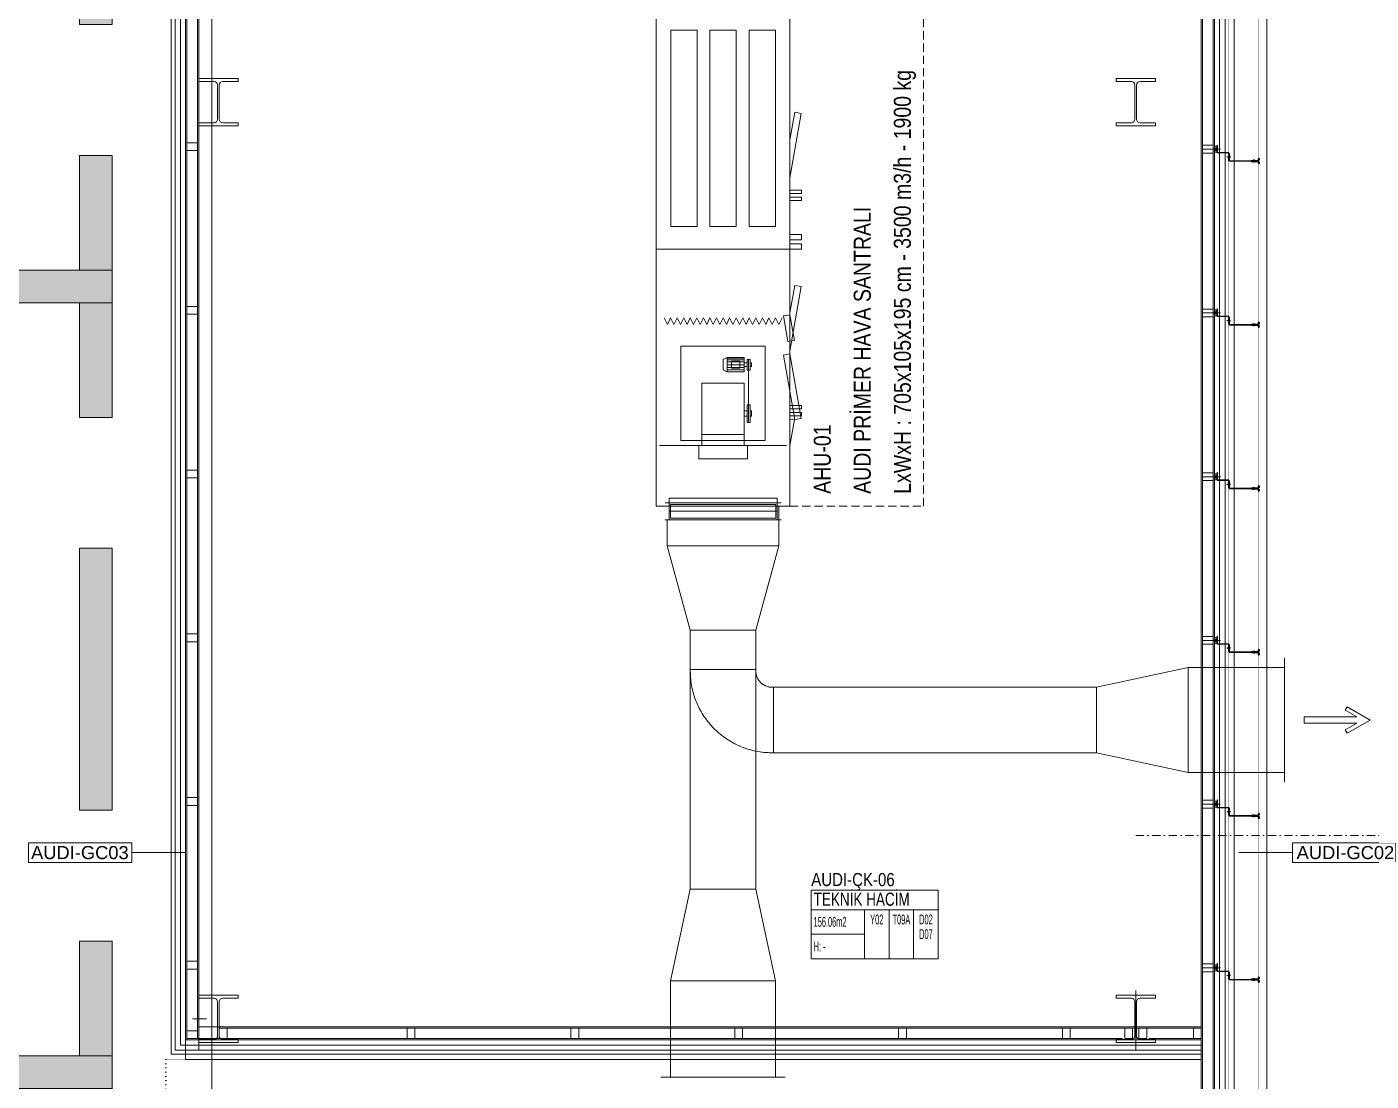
# Model space of a CAD drawing. Extents: x -1299 to 23780, y -3010 to 8106.
# Drawn here: x 21711 to 22737, y 997 to 1802 of the extents above; entities that cross this region are included whole.
import ezdxf
from ezdxf.enums import TextEntityAlignment as Align
from ezdxf.xclip import XClip

# ---------------------------------------------------------------- set-up
doc = ezdxf.new("R2010")
doc.units = 0
doc.header["$LTSCALE"] = 25
doc.header["$MEASUREMENT"] = 0
doc.header["$XCLIPFRAME"] = 0
for name, pattern in [('ACAD_ISO10W100', [18.5, 12, -3, 0.5, -3]), ('DASHDOT2', [0.5, 0.25, -0.125, 0, -0.125]), ('DOT2', [0.125, 0, -0.125]), ('HIDDEN', [0.375, 0.25, -0.125])]:
    doc.linetypes.add(name, pattern=pattern)
doc.layers.get('0').update_dxf_attribs({"color": 9, "lineweight": 9})
for name, color, linetype, lineweight in [('04', 9, 'Continuous', 9), ('06C', 9, 'Continuous', 9), ('06D', 9, 'Continuous', 9), ('10', 9, 'Continuous', 9), ('11', 9, 'Continuous', 9), ('20', 9, 'DOT2', 9), ('21', 9, 'Continuous', 9), ('22', 8, 'Continuous', 9), ('24', 9, 'DASHDOT2', 9), ('33', 9, 'BATTING', 9), ('35', 9, 'Continuous', 9), ('40', 9, 'Continuous', 9), ('40B', 9, 'Continuous', 9), ('KALIP AKS', 8, 'ACAD_ISO10W100', 9)]:
    doc.layers.add(name, color=color, linetype=linetype, lineweight=lineweight)
doc.styles.add('Arial', font='arial.ttf', dxfattribs={"height": 2.5})
doc.styles.add('DEBI-BLOCK', font='arial.ttf', dxfattribs={"width": 0.8})
doc.styles.add('MuuM_TEXT-STANDART', font='ARIALN.TTF')
doc.linetypes.add('BATTING', pattern='A,0.0001,-0.1,[134,ltypeshp.shx,S=0.1,R=0,X=-0.1,Y=0],-0.2,[134,ltypeshp.shx,S=0.1,R=180,X=0.1,Y=0],-0.1', length=0.4001)

# ---------------------------------------------------------------- blocks, each defined once
blk = doc.blocks.new('p-m-mekanik')
for p, q in [((3336.1, 1733.6), (3336.1, 1032.6)), ((3234.1, 1032.6), (3234.1, 1447)), ((3336.1, 1447), (3336.1, 1032.6)), ((3234.1, 1400.9), (3234.1, 1240.9)), ((3245.2, 1245.9), (3245.2, 1395.9)), ((3245.2, 1395.9), (3265.2, 1395.9)), ((3265.2, 1395.9), (3265.2, 1245.9)), ((3265.2, 1395.9), (3265.2, 1395.9)), ((3275.1, 1245.9), (3275.1, 1395.9)), ((3275.1, 1395.9), (3295.1, 1395.9)), ((3295.1, 1395.9), (3295.1, 1245.9)), ((3295.1, 1395.9), (3295.1, 1395.9)), ((3305, 1245.9), (3305, 1395.9)), ((3305, 1395.9), (3325, 1395.9)), ((3325, 1395.9), (3325, 1245.9)), ((3325, 1395.9), (3325, 1395.9)), ((3336.1, 1400.9), (3336.1, 1240.9)), ((3336, 1283.1), (3344.7, 1332.4)), ((3336.1, 1312.3), (3339.8, 1333.2)), ((3344.7, 1332.4), (3339.8, 1333.2)), ((3336.1, 1273.8), (3345, 1273.8)), ((3345, 1273.8), (3345, 1271.1)), ((3345, 1271.1), (3336.1, 1271.1)), ((3336.1, 1268.5), (3345, 1268.5)), ((3345, 1265.8), (3336.1, 1265.8)), ((3345, 1268.5), (3345, 1265.8)), ((3265.2, 1245.9), (3245.2, 1245.9)), ((3295.1, 1245.9), (3275.1, 1245.9)), ((3325, 1245.9), (3305, 1245.9)), ((3234.1, 1234.8), (3234.1, 1240.9)), ((3234.1, 1234.8), (3234.1, 1228.7)), ((3336.1, 1234.8), (3336.1, 1240.9)), ((3336.1, 1239.9), (3345, 1239.9)), ((3345, 1235.9), (3336.1, 1235.9)), ((3336.1, 1234.8), (3336.1, 1228.7)), ((3336.1, 1232.7), (3345, 1232.7)), ((3345, 1239.9), (3345, 1235.9)), ((3345, 1232.7), (3345, 1228.7)), ((3234.1, 1228.7), (3234.1, 1178.7)), ((3336.1, 1228.7), (3234.1, 1228.7)), ((3336.1, 1228.7), (3336.1, 1178.7)), ((3345, 1228.7), (3336.1, 1228.7)), ((3336, 1150.9), (3344.7, 1200.2)), ((3336.1, 1180.1), (3339.8, 1201)), ((3344.7, 1200.2), (3339.8, 1201)), ((3234.1, 1178.7), (3234.1, 1158.7)), ((3242.6, 1171.2), (3240.1, 1176.2)), ((3245.1, 1176.2), (3242.6, 1171.2)), ((3247.6, 1171.2), (3245.1, 1176.2)), ((3250.1, 1176.2), (3247.6, 1171.2)), ((3252.6, 1171.2), (3250.1, 1176.2)), ((3255.1, 1176.2), (3252.6, 1171.2)), ((3257.6, 1171.2), (3255.1, 1176.2)), ((3260.1, 1176.2), (3257.6, 1171.2)), ((3262.6, 1171.2), (3260.1, 1176.2)), ((3265.1, 1176.2), (3262.6, 1171.2)), ((3267.6, 1171.2), (3265.1, 1176.2)), ((3270.1, 1176.2), (3267.6, 1171.2)), ((3272.6, 1171.2), (3270.1, 1176.2)), ((3275.1, 1176.2), (3272.6, 1171.2)), ((3277.6, 1171.2), (3275.1, 1176.2)), ((3280.1, 1176.2), (3277.6, 1171.2)), ((3282.6, 1171.2), (3280.1, 1176.2)), ((3285.1, 1176.2), (3282.6, 1171.2)), ((3287.6, 1171.2), (3285.1, 1176.2)), ((3290.1, 1176.2), (3287.6, 1171.2)), ((3292.6, 1171.2), (3290.1, 1176.2)), ((3295.1, 1176.2), (3292.6, 1171.2)), ((3297.6, 1171.2), (3295.1, 1176.2)), ((3300.1, 1176.2), (3297.6, 1171.2)), ((3302.6, 1171.2), (3300.1, 1176.2)), ((3305.1, 1176.2), (3302.6, 1171.2)), ((3307.6, 1171.2), (3305.1, 1176.2)), ((3310.1, 1176.2), (3307.6, 1171.2)), ((3312.6, 1171.2), (3310.1, 1176.2)), ((3315.1, 1176.2), (3312.6, 1171.2)), ((3317.6, 1171.2), (3315.1, 1176.2)), ((3320.1, 1176.2), (3317.6, 1171.2)), ((3322.6, 1171.2), (3320.1, 1176.2)), ((3325.1, 1176.2), (3322.6, 1171.2)), ((3327.6, 1171.2), (3325.1, 1176.2)), ((3330.1, 1176.2), (3327.6, 1171.2)), ((3336.1, 1178.7), (3331.2, 1177.8)), ((3331.2, 1177.8), (3334.6, 1158.1)), ((3336.1, 1178.7), (3336.1, 1158.7)), ((3336.1, 1178.7), (3339.6, 1159)), ((3234.1, 1158.7), (3234.1, 1078.7)), ((3252.9, 1082.7), (3252.9, 1154.7)), ((3252.9, 1154.7), (3317.3, 1154.7)), ((3317.3, 1154.7), (3317.3, 1082.7)), ((3317.3, 1154.7), (3317.3, 1154.7)), ((3339.6, 1159), (3334.6, 1158.1)), ((3336.1, 1158.7), (3336.1, 1078.7)), ((3288.3, 1145.9), (3285.1, 1144.5)), ((3285.1, 1144.5), (3285.1, 1136.5)), ((3301.2, 1145.9), (3288.3, 1145.9)), ((3288.3, 1135.1), (3288.3, 1145.9)), ((3288.3, 1145.9), (3301.2, 1145.9)), ((3301.2, 1145.5), (3288.3, 1145.5)), ((3301.2, 1144.3), (3288.3, 1144.3)), ((3301.2, 1142.6), (3288.3, 1142.6)), ((3301.2, 1140.5), (3288.3, 1140.5)), ((3291.6, 1137.8), (3291.6, 1143.2)), ((3291.6, 1143.2), (3298, 1143.2)), ((3298, 1143.2), (3298, 1137.8)), ((3298, 1143.2), (3298, 1143.2)), ((3301.2, 1145.9), (3301.2, 1135.1)), ((3301.2, 1145.9), (3301.2, 1145.9)), ((3301.2, 1139.2), (3301.2, 1141.9)), ((3301.2, 1141.9), (3303.5, 1141.9)), ((3303.5, 1139.2), (3301.2, 1139.2)), ((3303.4, 1136.4), (3303.4, 1144.5)), ((3303.4, 1144.5), (3305.7, 1144.5)), ((3303.5, 1141.9), (3303.5, 1139.2)), ((3303.5, 1141.9), (3303.5, 1141.9)), ((3304.6, 1144), (3304.6, 1096.7)), ((3305.7, 1144.5), (3305.7, 1136.4)), ((3305.7, 1144.5), (3305.7, 1144.5)), ((3305.7, 1139.2), (3305.7, 1141.9)), ((3305.7, 1141.9), (3306.7, 1141.9)), ((3306.7, 1139.2), (3305.7, 1139.2)), ((3306.7, 1141.9), (3306.7, 1139.2)), ((3306.7, 1141.9), (3306.7, 1141.9)), ((3336.1, 1148.7), (3331.2, 1147.9)), ((3331.2, 1147.9), (3339.9, 1098.6)), ((3336.1, 1148.7), (3344.8, 1099.5)), ((3285.1, 1136.5), (3288.3, 1135.1)), ((3301.2, 1138.4), (3288.3, 1138.4)), ((3301.2, 1136.7), (3288.3, 1136.7)), ((3301.2, 1135.1), (3288.3, 1135.1)), ((3298, 1137.8), (3291.6, 1137.8)), ((3305.7, 1136.4), (3303.4, 1136.4)), ((3269, 1078.7), (3269, 1126.3)), ((3269, 1126.3), (3301.2, 1126.3)), ((3301.2, 1126.3), (3301.2, 1078.7)), ((3301.2, 1126.3), (3301.2, 1126.3)), ((3303.4, 1096.4), (3303.4, 1109.9)), ((3303.4, 1109.9), (3305.7, 1109.9)), ((3305.7, 1109.9), (3305.7, 1096.4)), ((3305.7, 1109.9), (3305.7, 1109.9)), ((3336.1, 1109.4), (3345, 1109.4)), ((3345, 1109.4), (3345, 1106.7)), ((3301.2, 1101.2), (3301.2, 1105.2)), ((3301.2, 1105.2), (3303.5, 1105.2)), ((3303.5, 1101.2), (3301.2, 1101.2)), ((3303.5, 1105.2), (3303.5, 1101.2)), ((3303.5, 1105.2), (3303.5, 1105.2)), ((3305.7, 1101.2), (3305.7, 1105.2)), ((3305.7, 1105.2), (3306.7, 1105.2)), ((3306.7, 1101.2), (3305.7, 1101.2)), ((3306.7, 1105.2), (3306.7, 1101.2)), ((3306.7, 1105.2), (3306.7, 1105.2)), ((3336, 1078.7), (3339.5, 1098.4)), ((3345, 1106.7), (3336.1, 1106.7)), ((3336.1, 1104.1), (3345, 1104.1)), ((3345, 1101.4), (3336.1, 1101.4)), ((3339.5, 1098.4), (3336.1, 1099)), ((3344.8, 1099.5), (3339.9, 1098.6)), ((3345, 1104.1), (3345, 1101.4)), ((3305.7, 1096.4), (3303.4, 1096.4)), ((3234.1, 1038.7), (3234.1, 1078.7)), ((3234.1, 1078.7), (3234.1, 1078.7)), ((3333.6, 1078.7), (3236.6, 1078.7)), ((3317.3, 1082.7), (3252.9, 1082.7)), ((3266.5, 1068.7), (3266.5, 1078.7)), ((3266.5, 1078.7), (3303.7, 1078.7)), ((3301.2, 1087.2), (3269, 1087.2)), ((3301.2, 1078.7), (3269, 1078.7)), ((3303.7, 1078.7), (3303.7, 1068.7)), ((3303.7, 1078.7), (3303.7, 1078.7)), ((3336.1, 1038.7), (3336.1, 1078.7)), ((3336.1, 1078.7), (3336.1, 1078.7)), ((3303.7, 1068.7), (3266.5, 1068.7)), ((3234.1, 1032.6), (3234.1, 1038.7)), ((3326.4, 1038.7), (3243.9, 1038.7)), ((3243.9, 1038.7), (3243.9, 1032.6)), ((3326.4, 1032.6), (3326.4, 1038.7)), ((3336.1, 1032.6), (3336.1, 1038.7)), ((3336.1, 1032.6), (3234.1, 1032.6)), ((3336.1, 1032.6), (3234.1, 1032.6)), ((3330, 1032.6), (3240.2, 1032.6)), ((3240.2, 1032.6), (3240.2, 1032.6)), ((3240.2, 1032.6), (3330, 1032.6)), ((3329.4, 1035.1), (3240.8, 1035.1)), ((3326.4, 1028.6), (3243.8, 1028.6)), ((3326.4, 1035.1), (3243.9, 1035.1)), ((3243.9, 1035.1), (3243.9, 1022.1)), ((3243.9, 1032.6), (3326.4, 1032.6)), ((3325.4, 1033.8), (3244.9, 1033.8)), ((3244.9, 1033.8), (3244.9, 1023.4)), ((3325.4, 1023.4), (3325.4, 1033.8)), ((3326.4, 1022.1), (3326.4, 1035.1)), ((3326.4, 1032.6), (3326.4, 1032.6)), ((3330, 1032.6), (3330, 1032.6)), ((3330, 1032.6), (3330, 1032.6)), ((3329.4, 1022.1), (3240.8, 1022.1)), ((3242.5, 1022.1), (3242.5, 1002.1)), ((3242.5, 1022.1), (3242.5, 1002.1)), ((3243.9, 1022.1), (3326.4, 1022.1)), ((3244.9, 1023.4), (3325.4, 1023.4)), ((3325.4, 1023.4), (3325.4, 1023.4)), ((3326.4, 1022.1), (3326.4, 1022.1)), ((3327.6, 1022.1), (3327.6, 1002.1)), ((3327.6, 1022.1), (3327.6, 1002.1)), ((3242.5, 1002.1), (3327.6, 1002.1)), ((3242.5, 1002.1), (3327.6, 1002.1)), ((3260, 937.9), (3242.5, 1002.1)), ((3260.1, 937.9), (3242.5, 1002.1)), ((3310, 937.9), (3327.6, 1002.1)), ((3310.1, 937.9), (3327.6, 1002.1)), ((3260, 740), (3260, 937.9)), ((3260, 937.9), (3310, 937.9)), ((3260.1, 907.7), (3260.1, 937.9)), ((3260.1, 937.9), (3310.1, 937.9)), ((3310, 937.9), (3310, 740)), ((3310.1, 937.9), (3310.1, 907.7)), ((3713.6, 821.7), (3713.6, 916.7)), ((3260.1, 906.7), (3260.1, 907.7)), ((3260.1, 907.7), (3310.1, 907.7)), ((3310.1, 907.7), (3260.1, 907.7)), ((3310.1, 907.7), (3310.1, 906.7)), ((3570, 894.2), (3640, 909.2)), ((3640, 909.2), (3640, 829.2)), ((3640, 909.2), (3713.6, 909.2)), ((3322.6, 894.2), (3323.6, 894.2)), ((3323.6, 894.2), (3323.6, 844.2)), ((3323.6, 894.2), (3570, 894.2)), ((3323.6, 844.2), (3323.6, 894.2)), ((3570, 894.2), (3570, 844.2)), ((3570, 894.2), (3570, 844.2)), ((3761.4, 879.3), (3759.9, 876.7)), ((3759.9, 876.7), (3768.6, 871.7)), ((3778.9, 869.2), (3761.4, 879.3)), ((3768.6, 871.7), (3728.6, 871.7)), ((3728.6, 871.7), (3728.6, 866.7)), ((3728.6, 866.7), (3768.6, 866.7)), ((3768.6, 866.7), (3759.9, 861.7)), ((3759.9, 861.7), (3761.4, 859.1)), ((3761.4, 859.1), (3778.9, 869.2)), ((3323.6, 844.2), (3322.6, 844.2)), ((3570, 844.2), (3323.6, 844.2)), ((3570, 844.2), (3640, 829.2)), ((3640, 829.2), (3713.6, 829.2)), ((3260, 740), (3245, 670)), ((3310, 740), (3260, 740)), ((3310, 740), (3260, 740)), ((3310, 740), (3325, 670)), ((3325, 670), (3245, 670)), ((3245, 670), (3245, 596.4)), ((3325, 670), (3325, 596.4)), ((3237.5, 596.4), (3332.5, 596.4))]:
    blk.add_line(p, q)
at = {"linetype": 'HIDDEN'}
for p, q in [((3438.1, 1032.6), (3438.1, 1733.6)), ((3336.1, 1032.6), (3438.1, 1032.6))]:
    blk.add_line(p, q, dxfattribs=at)
for radius in [62.5, 12.5]:
    blk.add_arc((3322.6, 906.7), radius, 180, 270)
at = {"layer": '40'}
blk.add_lwpolyline([(3234.1, 1733.6), (3234.1, 1032.6), (3243.9, 1032.6), (3243.9, 1022.1), (3242.5, 1022.1), (3242.5, 1002.1), (3260, 937.9), (3260, 740), (3245, 670), (3245, 635), (3325, 635), (3325, 670), (3310, 740), (3310, 845.5, 0.050791), (3323.6, 844.2), (3570, 844.2), (3640, 829.2), (3650, 829.2), (3650, 909.2), (3640, 909.2), (3570, 894.2), (3323.6, 894.2, -0.457605), (3310.1, 907.7), (3310, 937.9), (3327.6, 1002.1), (3327.6, 1032.6), (3336.1, 1032.6), (3336, 1150.9), (3336.1, 1629, 0.374568)], format="xyb", dxfattribs=at)
at = {"style": 'MuuM_TEXT-STANDART'}
for s, p in [('LxWxH : 705x105x195 cm - 3500 m3/h - 1900 kg', (3428.4, 1041.9)), ('AUDI PRİMER HAVA SANTRALI', (3397.8, 1041.9)), ('AHU-01', (3367.3, 1041.9))]:
    blk.add_text(s, height=13, rotation=90, dxfattribs=at).set_placement(p)
at = {"style": 'DEBI-BLOCK', "width": 0.75, "flags": 8}
for tag, p in [('-', (400, 1627.2)), ('-', (251.7, 1361.6)), ('-', (3296.3, 465.2)), ('DEBI', (3296.3, 452.5))]:
    blk.add_attdef(tag, text='', height=13, rotation=90, dxfattribs=at).set_placement(p, align=Align.BOTTOM_RIGHT)
at = {"style": 'DEBI-BLOCK', "width": 0.75, "flags": 9}
for p in [(402.6, 1610.6), (3298.9, 448.6)]:
    blk.add_attdef('ID', text='', height=3.9, rotation=90, dxfattribs=at).set_placement(p, align=Align.MIDDLE)
at = {"style": 'DEBI-BLOCK', "width": 0.75, "flags": 8}
blk.add_attdef('KESITY', text='', height=13, rotation=90, dxfattribs=at).set_placement((3279, 503.3), align=Align.TOP_LEFT)
at = {"style": 'DEBI-BLOCK', "width": 0.8, "flags": 8}
blk.add_attdef('X', text='', height=13, rotation=90, dxfattribs=at).set_placement((3279, 499.5), align=Align.TOP_CENTER)
at = {"style": 'DEBI-BLOCK', "width": 0.75, "flags": 8}
blk.add_attdef('KESITX', text='', height=13, rotation=90, dxfattribs=at).set_placement((3279, 495.5), align=Align.TOP_RIGHT)
blk = doc.blocks.new('p-floor mark_01')
h = blk.add_hatch(color=0)
h.dxf.hatch_style = 1
h.paths.add_polyline_path([(100, 587.5), (12.5, 587.5), (12.5, 500), (-12.5, 500), (-12.5, 612.5), (100, 612.5)])
h = blk.add_hatch(color=0)
h.dxf.hatch_style = 1
h.paths.add_polyline_path([(400, 587.5), (200, 587.5), (200, 612.5), (400, 612.5)])
h = blk.add_hatch(color=0)
h.dxf.hatch_style = 1
h.paths.add_polyline_path([(587.5, 500), (587.5, 587.5), (500, 587.5), (500, 612.5), (612.5, 612.5), (612.5, 500)])
h = blk.add_hatch(color=0)
h.dxf.hatch_style = 1
h.paths.add_polyline_path([(12.5, 400), (-12.5, 400), (-12.5, 200), (12.5, 200)])
h = blk.add_hatch(color=0)
h.dxf.hatch_style = 1
h.paths.add_polyline_path([(612.5, 200), (612.5, 400), (587.5, 400), (587.5, 200)])
h = blk.add_hatch(color=0)
h.dxf.hatch_style = 1
h.paths.add_polyline_path([(-12.5, 100), (-12.5, -12.5), (100, -12.5), (100, 12.5), (12.5, 12.5), (12.5, 100)])
h = blk.add_hatch(color=0)
h.dxf.hatch_style = 1
h.paths.add_polyline_path([(500, 12.5), (587.5, 12.5), (587.5, 100), (612.5, 100), (612.5, -12.5), (500, -12.5)])
h = blk.add_hatch(color=0)
h.dxf.hatch_style = 1
h.paths.add_polyline_path([(200, 12.5), (200, -12.5), (400, -12.5), (400, 12.5)])
at = {"color": 0}
for points in [[(100, 587.5), (12.5, 587.5), (12.5, 500), (-12.5, 500), (-12.5, 612.5), (100, 612.5), (100, 587.5)], [(400, 587.5), (200, 587.5), (200, 612.5), (400, 612.5), (400, 587.5)], [(587.5, 500), (587.5, 587.5), (500, 587.5), (500, 612.5), (612.5, 612.5), (612.5, 500), (587.5, 500)], [(12.5, 400), (-12.5, 400), (-12.5, 200), (12.5, 200), (12.5, 400)], [(612.5, 200), (612.5, 400), (587.5, 400), (587.5, 200), (612.5, 200)], [(-12.5, 100), (-12.5, -12.5), (100, -12.5), (100, 12.5), (12.5, 12.5), (12.5, 100), (-12.5, 100)], [(500, 12.5), (587.5, 12.5), (587.5, 100), (612.5, 100), (612.5, -12.5), (500, -12.5), (500, 12.5)], [(200, 12.5), (200, -12.5), (400, -12.5), (400, 12.5), (200, 12.5)]]:
    blk.add_lwpolyline(points, close=True, dxfattribs=at)
blk = doc.blocks.new('p-audi_floor marks')
at = {"layer": '06D', "color": 253}
for p in [(2400, 426.8), (2400, -173.2), (2400, -773.2)]:
    blk.add_blockref('p-floor mark_01', p, dxfattribs=at)
blk = doc.blocks.new('0_wallno')
blk.add_lwpolyline([(-7.84, 1.5), (7.94, 1.5), (7.94, -1.5), (-7.84, -1.5)], close=True)
blk.add_lwpolyline([(7.94, 0), (16.13, 0)])
at = {"style": 'Arial'}
blk.add_attdef('GENISLIK', text='', height=2, dxfattribs=at).set_placement((8.44, 0), align=Align.BOTTOM_LEFT)
blk.add_attdef('DUVARNO', text='', height=2, dxfattribs=at).set_placement((0, 0), align=Align.MIDDLE_CENTER)
blk.add_attdef('YUKSEKLIK', text='', height=2, dxfattribs=at).set_placement((8.44, -0.5), align=Align.TOP_LEFT)
blk = doc.blocks.new('KAPI KODLARI ÇATI KATI')
at = {"layer": '22'}
ref = blk.add_blockref('0_wallno', (21751.8, 1172), dxfattribs=dict(at, xscale=5, yscale=5, zscale=5))
ref.add_attrib('DUVARNO', 'AUDI-GC03', dxfattribs={"layer": '0', "height": 10, "style": 'Arial'}).set_placement((21751.8, 1172), align=Align.MIDDLE_CENTER)
ref = blk.add_blockref('0_wallno', (22716.8, 1172), dxfattribs=dict(at, xscale=-5, yscale=5, zscale=5))
ref.add_attrib('DUVARNO', 'AUDI-GC02', dxfattribs={"layer": '0', "height": 10, "style": 'Arial'}).set_placement((22717.5, 1172), align=Align.MIDDLE_CENTER)
blk = doc.blocks.new('P-AKS_AUDI')
at = {"layer": '24'}
blk.add_lwpolyline([(0, -1600), (360, -1600)], dxfattribs=at)
blk = doc.blocks.new('p- alum kaplama profil')
at = {"lineweight": 13}
blk.add_lwpolyline([(7.1, 12.6), (7.1, 26.5)], dxfattribs=at)
at = {"lineweight": 18}
blk.add_lwpolyline([(4.1, 6.2), (-1.4, 6.2), (-1.4, 6.5), (4.1, 6.5, 0.414214), (4.3, 6.7), (4.3, 14.7, -0.414214), (4.8, 15.2), (10.3, 15.2), (10.3, 14.9), (4.8, 14.9, 0.414214), (4.6, 14.7), (4.6, 6.7, -0.414214)], format="xyb", close=True, dxfattribs=at)
at = {"lineweight": 5}
blk.add_lwpolyline([(9.4, 15.2), (4.8, 15.2), (4.8, 17.2), (9.4, 17.2)], close=True, dxfattribs=at)
for points in [[(4.8, 15.2), (9.4, 17.2)], [(9.4, 15.2), (4.8, 17.2)]]:
    blk.add_lwpolyline(points, dxfattribs=at)
blk.add_lwpolyline([(-2.1, 5.6), (-2.1, -2.3), (-2.1, -15.7), (-1.7, -15.7), (-1.7, -2.3), (-1.7, 5.6), (-1.7, 5.6), (-1.7, 5.6), (-1.7, 5.6), (-1.7, 5.6), (-1.7, 5.6), (-1.7, 5.6), (-1.7, 5.6), (-1.7, 5.6), (-1.6, 5.6), (-1.6, 5.6), (-1.6, 5.6), (-1.6, 5.6), (-1.6, 5.6), (-1.6, 5.6), (-1.6, 5.6), (-1.6, 5.6), (-1.6, 5.6), (-1.6, 5.6), (-1.6, 5.6), (-1.6, 5.6), (-1.6, 5.6), (-1.6, 5.6), (-1.6, 5.6), (-1.6, 5.6), (-1.6, 5.7), (-1.6, 5.7), (-1.6, 5.7), (-1.6, 5.7), (-1.6, 5.7), (-1.6, 5.7), (-1.6, 5.7), (-1.6, 5.7), (3.9, 5.7), (3.9, 6.1), (-1.6, 6.1), (-1.6, 6.1), (-1.6, 6.1), (-1.6, 6.1), (-1.7, 6), (-1.7, 6), (-1.7, 6), (-1.7, 6), (-1.8, 6), (-1.8, 6), (-1.8, 6), (-1.8, 6), (-1.8, 6), (-1.9, 6), (-1.9, 5.9), (-1.9, 5.9), (-1.9, 5.9), (-1.9, 5.9), (-1.9, 5.9), (-2, 5.9), (-2, 5.8), (-2, 5.8), (-2, 5.8), (-2, 5.8), (-2, 5.7), (-2, 5.7), (-2, 5.7), (-2, 5.7), (-2, 5.7), (-2.1, 5.6), (-2.1, 5.6), (-2.1, 5.6)], close=True)
blk.add_lwpolyline([(-1.7, -2.3), (-2.1, -2.3)])
for points in [[(-2.4, -10.8), (-2.4, -16.4), (-2.4, -16.4, -0.414214), (-2.5, -16.5), (-2.5, -16.5), (-4.1, -16.5), (-4.1, -16.8), (-2.5, -16.8), (-2.5, -16.8, 0.414214), (-2.1, -16.4), (-2.1, -10.8)], [(-1.4, -10.8), (-1.7, -10.8), (-1.7, -16.4, 0.414214), (-1.2, -16.8), (-1.2, -16.8), (0.3, -16.8), (0.3, -16.5), (-1.2, -16.5), (-1.2, -16.5, -0.414214), (-1.4, -16.4), (-1.4, -16.4)]]:
    blk.add_lwpolyline(points, format="xyb", close=True)
for points in [[(0.7, 5.7, -10), (1.9, 5.7, -10)], [(0.7, 5.7, -10), (0.7, 5.6, -10), (0.7, 5.6, -10), (0.7, 5.6, -10), (0.7, 5.6, -10), (0.7, 5.6, -10), (0.7, 5.5, -10), (0.7, 5.5, -10), (0.7, 5.5, -10), (0.7, 5.5, -10), (0.7, 5.5, -10), (0.7, 5.4, -10), (0.7, 5.4, -10), (0.7, 5.4, -10), (0.7, 5.4, -10), (0.8, 5.4, -10), (0.8, 5.4, -10), (0.8, 5.3, -10), (0.8, 5.3, -10), (0.8, 5.3, -10), (0.8, 5.3, -10), (0.8, 5.3, -10), (0.9, 5.3, -10), (0.9, 5.3, -10), (0.9, 5.3, -10), (0.9, 5.2, -10), (0.9, 5.2, -10), (0.9, 5.2, -10), (1, 5.2, -10), (1, 5.2, -10), (1, 5.2, -10), (1, 5.2, -10), (1, 5.2, -10)], [(1.6, 7.1, -10), (1, 7.1, -10)], [(1.6, 6.9, -10), (1, 7, -10)], [(1.3, 5.9, -10), (1, 5.9, -10)], [(1, 5.7, -10), (1, 5.7, -10), (1, 5.7, -10), (1, 5.7, -10), (1, 5.7, -10), (1, 5.7, -10), (1, 5.7, -10), (1, 5.7, -10), (1, 5.7, -10), (1, 5.7, -10), (1, 5.7, -10), (1, 5.7, -10), (1, 5.7, -10), (1, 5.7, -10), (1, 5.7, -10), (1, 5.7, -10), (1, 5.7, -10), (1, 5.7, -10), (1, 5.7, -10), (1, 5.7, -10), (1, 5.7, -10), (1, 5.7, -10), (1, 5.7, -10), (1, 5.7, -10), (1, 5.7, -10), (1, 5.7, -10), (1, 5.7, -10), (1, 5.7, -10), (1, 5.7, -10), (1, 5.7, -10), (1, 5.7, -10), (1, 5.7, -10), (1, 5.7, -10)], [(1, 5.2, -10), (1, 5.2, -10), (1, 5.2, -10), (1, 5.2, -10), (1.1, 5.2, -10), (1.1, 5.2, -10), (1.1, 5.2, -10), (1.1, 5.2, -10), (1.1, 5.2, -10), (1.1, 5.2, -10), (1.1, 5.2, -10), (1.1, 5.2, -10), (1.1, 5.2, -10), (1.1, 5.2, -10), (1.1, 5.2, -10), (1.1, 5.2, -10), (1.1, 5.2, -10), (1.1, 5.2, -10), (1.1, 5.2, -10), (1.1, 5.2, -10), (1.1, 5.2, -10), (1.1, 5.2, -10), (1.2, 5.2, -10), (1.2, 5.2, -10), (1.2, 5.2, -10), (1.2, 5.2, -10), (1.2, 5.2, -10), (1.2, 5.2, -10), (1.2, 5.2, -10), (1.2, 5.2, -10), (1.2, 5.2, -10), (1.2, 5.2, -10), (1.2, 5.2, -10)], [(1, 6.9, -10), (1.3, 7.6, -10)], [(1, 5.8, -10), (1, 6, -10)], [(1, 5.7, -10), (1, 5.8, -10)], [(1.2, 5.2, -10), (1.2, 5.2, -10)], [(1.4, 5.2, -10), (1.2, 5.2, -10)], [(1.3, 4.9, -10), (1.3, 7.8, -10)], [(1.5, 6.8, -10), (1.3, 7.6, -10)], [(1.3, 6.2, -10), (1.3, 6.3, -10)], [(1.4, 5.2, -10), (1.4, 5.2, -10)], [(1.4, 5.2, -10), (1.4, 5.2, -10), (1.4, 5.2, -10), (1.4, 5.2, -10), (1.4, 5.2, -10), (1.4, 5.2, -10), (1.4, 5.2, -10), (1.4, 5.2, -10), (1.4, 5.2, -10), (1.4, 5.2, -10), (1.4, 5.2, -10), (1.4, 5.2, -10), (1.4, 5.2, -10), (1.4, 5.2, -10), (1.5, 5.2, -10), (1.5, 5.2, -10), (1.5, 5.2, -10), (1.5, 5.2, -10), (1.5, 5.2, -10), (1.5, 5.2, -10), (1.5, 5.2, -10), (1.5, 5.2, -10), (1.5, 5.2, -10), (1.5, 5.2, -10), (1.5, 5.2, -10), (1.5, 5.2, -10), (1.5, 5.2, -10), (1.5, 5.2, -10), (1.5, 5.2, -10), (1.5, 5.2, -10), (1.5, 5.2, -10), (1.5, 5.2, -10), (1.5, 5.2, -10)], [(1.5, 5.7, -10), (1.5, 5.9, -10)], [(1.5, 5.2, -10), (1.6, 5.2, -10), (1.6, 5.2, -10), (1.6, 5.2, -10), (1.6, 5.2, -10), (1.6, 5.2, -10), (1.7, 5.2, -10), (1.7, 5.2, -10), (1.7, 5.3, -10), (1.7, 5.3, -10), (1.7, 5.3, -10), (1.7, 5.3, -10), (1.8, 5.3, -10), (1.8, 5.3, -10), (1.8, 5.3, -10), (1.8, 5.3, -10), (1.8, 5.4, -10), (1.8, 5.4, -10), (1.8, 5.4, -10), (1.8, 5.4, -10), (1.9, 5.4, -10), (1.9, 5.4, -10), (1.9, 5.5, -10), (1.9, 5.5, -10), (1.9, 5.5, -10), (1.9, 5.5, -10), (1.9, 5.5, -10), (1.9, 5.6, -10), (1.9, 5.6, -10), (1.9, 5.6, -10), (1.9, 5.6, -10), (1.9, 5.6, -10), (1.9, 5.7, -10)], [(1.5, 5.7, -10), (1.5, 5.7, -10), (1.5, 5.7, -10), (1.5, 5.7, -10), (1.5, 5.7, -10), (1.5, 5.7, -10), (1.5, 5.7, -10), (1.5, 5.7, -10), (1.5, 5.7, -10), (1.5, 5.7, -10), (1.5, 5.7, -10), (1.5, 5.7, -10), (1.5, 5.7, -10), (1.5, 5.7, -10), (1.6, 5.7, -10), (1.6, 5.7, -10), (1.6, 5.7, -10), (1.6, 5.7, -10), (1.6, 5.7, -10), (1.6, 5.7, -10), (1.6, 5.7, -10), (1.6, 5.7, -10), (1.6, 5.7, -10), (1.6, 5.7, -10), (1.6, 5.7, -10), (1.6, 5.7, -10), (1.6, 5.7, -10), (1.6, 5.7, -10), (1.6, 5.7, -10), (1.6, 5.7, -10), (1.6, 5.7, -10), (1.6, 5.7, -10), (1.6, 5.7, -10)], [(-3.8, -17, 0), (-3.8, -17.1, 0), (-3.8, -17.1, 0), (-3.8, -17.1, 0), (-3.7, -17.1, 0), (-3.7, -17.2, 0), (-3.7, -17.2, 0), (-3.6, -17.2, 0), (-3.6, -17.2, 0), (-3.6, -17.2, 0), (-3.5, -17.3, 0), (-3.5, -17.3, 0), (-3.4, -17.3, 0), (-3.4, -17.3, 0), (-3.4, -17.3, 0), (-3.3, -17.3, 0), (-3.3, -17.3, 0), (-3.2, -17.3, 0), (-3.2, -17.3, 0), (-3.2, -17.3, 0), (-3.1, -17.3, 0), (-3.1, -17.3, 0), (-3.1, -17.3, 0), (-3, -17.2, 0), (-3, -17.2, 0), (-2.9, -17.2, 0), (-2.9, -17.2, 0), (-2.9, -17.2, 0), (-2.8, -17.1, 0), (-2.8, -17.1, 0), (-2.8, -17.1, 0), (-2.8, -17.1, 0), (-2.7, -17, 0)], [(-3.3, -17, 0), (-3.8, -17, 0)], [(-2.8, -16.5, 0), (-2.9, -16.5, 0), (-2.9, -16.5, 0), (-2.9, -16.4, 0), (-2.9, -16.4, 0), (-2.9, -16.4, 0), (-3, -16.4, 0), (-3, -16.3, 0), (-3, -16.3, 0), (-3, -16.3, 0), (-3.1, -16.3, 0), (-3.1, -16.3, 0), (-3.1, -16.2, 0), (-3.2, -16.2, 0), (-3.2, -16.2, 0), (-3.2, -16.2, 0), (-3.3, -16.2, 0), (-3.3, -16.2, 0), (-3.4, -16.2, 0), (-3.4, -16.2, 0), (-3.4, -16.2, 0), (-3.5, -16.3, 0), (-3.5, -16.3, 0), (-3.5, -16.3, 0), (-3.6, -16.3, 0), (-3.6, -16.3, 0), (-3.6, -16.4, 0), (-3.6, -16.4, 0), (-3.7, -16.4, 0), (-3.7, -16.4, 0), (-3.7, -16.5, 0), (-3.7, -16.5, 0), (-3.7, -16.5, 0)], [(-3.3, -16.5, 0), (-3.7, -16.5, 0)], [(-3.3, -16.5, 0), (-3.5, -16.5, 0)], [(-3.5, -16.5, 0), (-3.3, -16.5, 0)], [(-3.5, -17, 0), (-3.5, -16.5, 0)], [(-3.3, -17.5, 0), (-3.3, -16, 0)], [(-3.3, -16.5, 0), (-2.8, -16.5, 0)], [(-3.3, -16.5, 0), (-3, -16.5, 0)], [(-3, -16.5, 0), (-3.3, -16.5, 0)], [(-3.3, -17, 0), (-2.7, -17, 0)], [(-3, -17, 0), (-3, -16.5, 0)], [(-2.9, -13, 0), (-0.9, -13, 0)], [(-2.4, -12.5, 0), (-2.4, -12.5, 0), (-2.4, -12.6, 0), (-2.5, -12.6, 0), (-2.5, -12.6, 0), (-2.5, -12.6, 0), (-2.6, -12.7, 0), (-2.6, -12.7, 0), (-2.6, -12.7, 0), (-2.6, -12.8, 0), (-2.7, -12.8, 0), (-2.7, -12.8, 0), (-2.7, -12.9, 0), (-2.7, -12.9, 0), (-2.7, -13, 0), (-2.7, -13, 0), (-2.7, -13, 0), (-2.7, -13.1, 0), (-2.7, -13.1, 0), (-2.7, -13.2, 0), (-2.7, -13.2, 0), (-2.7, -13.2, 0), (-2.7, -13.3, 0), (-2.6, -13.3, 0), (-2.6, -13.4, 0), (-2.6, -13.4, 0), (-2.6, -13.4, 0), (-2.5, -13.5, 0), (-2.5, -13.5, 0), (-2.5, -13.5, 0), (-2.4, -13.5, 0), (-2.4, -13.5, 0), (-2.4, -13.6, 0)], [(-2.4, -13, 0), (-2.4, -12.5, 0)], [(-2.4, -13, 0), (-2.4, -12.7, 0)], [(-2.4, -12.7, 0), (-2.4, -13, 0)], [(-1.4, -12.7, 0), (-2.4, -12.7, 0)], [(-2.4, -13, 0), (-2.4, -13.4, 0)], [(-2.4, -13, 0), (-2.4, -13.6, 0)], [(-2.4, -13.4, 0), (-2.4, -13, 0)], [(-1.4, -13.4, 0), (-2.4, -13.4, 0)], [(-1.4, -13, 0), (-1.4, -12.4, 0)], [(-1.4, -13.7, 0), (-1.3, -13.7, 0), (-1.3, -13.6, 0), (-1.3, -13.6, 0), (-1.2, -13.6, 0), (-1.2, -13.5, 0), (-1.2, -13.5, 0), (-1.2, -13.5, 0), (-1.1, -13.4, 0), (-1.1, -13.4, 0), (-1.1, -13.3, 0), (-1.1, -13.3, 0), (-1.1, -13.2, 0), (-1.1, -13.2, 0), (-1.1, -13.1, 0), (-1.1, -13.1, 0), (-1.1, -13, 0), (-1.1, -13, 0), (-1.1, -12.9, 0), (-1.1, -12.9, 0), (-1.1, -12.9, 0), (-1.1, -12.8, 0), (-1.1, -12.8, 0), (-1.1, -12.7, 0), (-1.1, -12.7, 0), (-1.2, -12.6, 0), (-1.2, -12.6, 0), (-1.2, -12.5, 0), (-1.2, -12.5, 0), (-1.3, -12.5, 0), (-1.3, -12.4, 0), (-1.3, -12.4, 0), (-1.4, -12.4, 0)], [(-1.4, -13, 0), (-1.4, -13.7, 0)], [(-0.6, -17, 0), (-1.1, -17, 0)], [(0, -17, 0), (0, -17.1, 0), (-0.1, -17.1, 0), (-0.1, -17.1, 0), (-0.1, -17.1, 0), (-0.2, -17.2, 0), (-0.2, -17.2, 0), (-0.2, -17.2, 0), (-0.3, -17.2, 0), (-0.3, -17.2, 0), (-0.3, -17.3, 0), (-0.4, -17.3, 0), (-0.4, -17.3, 0), (-0.4, -17.3, 0), (-0.5, -17.3, 0), (-0.5, -17.3, 0), (-0.6, -17.3, 0), (-0.6, -17.3, 0), (-0.6, -17.3, 0), (-0.7, -17.3, 0), (-0.7, -17.3, 0), (-0.7, -17.3, 0), (-0.8, -17.3, 0), (-0.8, -17.2, 0), (-0.9, -17.2, 0), (-0.9, -17.2, 0), (-0.9, -17.2, 0), (-1, -17.2, 0), (-1, -17.1, 0), (-1, -17.1, 0), (-1.1, -17.1, 0), (-1.1, -17.1, 0), (-1.1, -17, 0)], [(-1, -16.5, 0), (-1, -16.5, 0), (-1, -16.5, 0), (-1, -16.4, 0), (-0.9, -16.4, 0), (-0.9, -16.4, 0), (-0.9, -16.4, 0), (-0.9, -16.3, 0), (-0.8, -16.3, 0), (-0.8, -16.3, 0), (-0.8, -16.3, 0), (-0.7, -16.3, 0), (-0.7, -16.2, 0), (-0.7, -16.2, 0), (-0.6, -16.2, 0), (-0.6, -16.2, 0), (-0.6, -16.2, 0), (-0.5, -16.2, 0), (-0.5, -16.2, 0), (-0.4, -16.2, 0), (-0.4, -16.2, 0), (-0.4, -16.3, 0), (-0.3, -16.3, 0), (-0.3, -16.3, 0), (-0.3, -16.3, 0), (-0.3, -16.3, 0), (-0.2, -16.4, 0), (-0.2, -16.4, 0), (-0.2, -16.4, 0), (-0.2, -16.4, 0), (-0.1, -16.5, 0), (-0.1, -16.5, 0), (-0.1, -16.5, 0)], [(-0.6, -16.5, 0), (-1, -16.5, 0)], [(-0.6, -16.5, 0), (-0.8, -16.5, 0)], [(-0.8, -16.5, 0), (-0.6, -16.5, 0)], [(-0.8, -17, 0), (-0.8, -16.5, 0)], [(-0.6, -17.5, 0), (-0.6, -16, 0)], [(-0.6, -16.5, 0), (-0.3, -16.5, 0)], [(-0.6, -16.5, 0), (-0.1, -16.5, 0)], [(-0.3, -16.5, 0), (-0.6, -16.5, 0)], [(-0.6, -17, 0), (0, -17, 0)], [(-0.3, -17, 0), (-0.3, -16.5, 0)]]:
    blk.add_polyline3d(points)
blk = doc.blocks.new('0_roomno2-flat-2')
at = {"layer": '21'}
blk.add_lwpolyline([(96.9, -52.5), (0, -52.5), (0, 0), (96.9, 0)], close=True, dxfattribs=at)
for points in [[(0, -15), (96.9, -15)], [(40.6, -15), (40.6, -52.5)], [(59.4, -15), (59.4, -52.5)], [(78.1, -15), (78.1, -52.5)], [(0, -33.8), (40.6, -33.8)]]:
    blk.add_lwpolyline(points, dxfattribs=at)
at = {"layer": '21', "style": 'MuuM_TEXT-STANDART', "width": 0.6}
blk.add_text('H:', height=7.5, dxfattribs=at).set_placement((1.8, -43), align=Align.MIDDLE_LEFT)
at = {"layer": '21', "style": 'Arial'}
blk.add_attdef('ODANO', (0, 5.9), '', height=10, dxfattribs=at)
blk.add_attdef('MEKANADI', text='', height=10, dxfattribs=at).set_placement((1.8, -15), align=Align.BOTTOM_LEFT)
at = {"layer": '21', "style": 'MuuM_TEXT-STANDART', "width": 0.6}
for tag, p in [('M2', (1.8, -24.4)), ('TEMIZTAVANYUKSEKLIGI', (9, -43))]:
    blk.add_attdef(tag, text='', height=7.5, dxfattribs=at).set_placement(p, align=Align.MIDDLE_LEFT)
for tag, p in [('YER01', (50, -22.5)), ('TAVAN01', (68.8, -22.5)), ('DUVAR01', (87.5, -22.5)), ('YER02', (50, -33.8)), ('TAVAN02', (68.8, -33.8)), ('DUVAR02', (87.5, -33.8)), ('YER03', (50, -45)), ('TAVAN03', (68.8, -45)), ('DUVAR03', (87.5, -45))]:
    blk.add_attdef(tag, text='', height=7.5, dxfattribs=at).set_placement(p, align=Align.MIDDLE_CENTER)
blk = doc.blocks.new('prf-36')
for p, q in [((-15, 18), (15, 18)), ((-15, 15.75), (-15, 18)), ((-3.325, 15.75), (-15, 15.75)), ((-0.625, 13.05), (-0.625, -13.05)), ((0.625, 13.05), (0.625, -13.05)), ((15, 15.75), (3.325, 15.75)), ((15, 18), (15, 15.75)), ((-15, -15.75), (-3.325, -15.75)), ((-15, -18), (-15, -15.75)), ((15, -18), (-15, -18)), ((3.325, -15.75), (15, -15.75)), ((15, -15.75), (15, -18))]:
    blk.add_line(p, q)
for centre, start, end in [((-3.325, 13.05), 0, 90), ((3.325, 13.05), 90, 180), ((-3.325, -13.05), 270, 0), ((3.325, -13.05), 180, 270)]:
    blk.add_arc(centre, 2.7, start, end)
blk = doc.blocks.new('ÇATI KATI PLANI')
at = {"layer": '06C'}
blk.add_lwpolyline([(22657.5, 285), (18957.5, 285), (18957.5, 2865), (22657.5, 2865)], close=True, dxfattribs=at)
at = {"layer": '06D'}
for points in [[(21745, 2840), (22632.5, 2840), (22632.5, 310), (21817.5, 310)], [(21821.5, 2089), (21821.5, 1018), (22607.5, 1018)]]:
    blk.add_lwpolyline(points, dxfattribs=at)
at = {"layer": '10'}
for points, const_width in [([(20467.5, 291), (18963.5, 291), (18963.5, 2859), (22651.5, 2859), (22651.5, 291), (21824.7, 291)], 0.2), ([(21821.5, 314), (22628.5, 314), (22628.5, 2836), (21738.2, 2836)], 0.1), ([(21817.5, 2089), (21817.5, 1014)], 0.1)]:
    blk.add_lwpolyline(points, dxfattribs=dict(at, const_width=const_width))
for points in [[(21833.5, 1714), (21841.5, 1714), (21841.5, 1708), (21833.5, 1708)], [(22608.5, 1706), (22616.5, 1706), (22616.5, 1712), (22608.5, 1712)], [(21833.5, 1589), (21841.5, 1589), (21841.5, 1583), (21833.5, 1583)], [(22608.5, 1581), (22616.5, 1581), (22616.5, 1587), (22608.5, 1587)], [(21833.5, 1464), (21841.5, 1464), (21841.5, 1458), (21833.5, 1458)], [(22608.5, 1456), (22616.5, 1456), (22616.5, 1462), (22608.5, 1462)], [(21833.5, 1339), (21841.5, 1339), (21841.5, 1333), (21833.5, 1333)], [(22608.5, 1331), (22616.5, 1331), (22616.5, 1337), (22608.5, 1337)], [(21833.5, 1214), (21841.5, 1214), (21841.5, 1208), (21833.5, 1208)], [(22608.5, 1206), (22616.5, 1206), (22616.5, 1212), (22608.5, 1212)], [(21833.5, 1089), (21841.5, 1089), (21841.5, 1083), (21833.5, 1083)], [(22608.5, 1081), (22616.5, 1081), (22616.5, 1087), (22608.5, 1087)], [(21833.5, 1036), (21841.5, 1036), (21841.5, 1030), (21833.5, 1030)], [(21858.1, 1038), (21858.1, 1030), (21864.1, 1030), (21864.1, 1038)], [(22001.5, 1038), (22001.5, 1030), (22007.5, 1030), (22007.5, 1038)], [(22126.5, 1038), (22126.5, 1030), (22132.5, 1030), (22132.5, 1038)], [(22251.5, 1038), (22251.5, 1030), (22257.5, 1030), (22257.5, 1038)], [(22376.5, 1038), (22376.5, 1030), (22382.5, 1030), (22382.5, 1038)], [(22501.5, 1038), (22501.5, 1030), (22507.5, 1030), (22507.5, 1038)], [(22549.1, 1038), (22549.1, 1030), (22555.1, 1030), (22555.1, 1038)], [(22559.9, 1038), (22559.9, 1030), (22565.9, 1030), (22565.9, 1038)], [(22601.5, 1038), (22601.5, 1030), (22607.5, 1030), (22607.5, 1038)]]:
    blk.add_lwpolyline(points, close=True, dxfattribs=at)
blk.add_lwpolyline([(21817.5, 1014, 0.1, 0.1, 0), (22603.5, 1014, 0.1, 0.1, 0), (22603.5, 339, 0.1, 0.1, 0), (21846.5, 339, 0.1, 0.1, 0), (21846.5, 345, 0, 0, 0)], format="xyseb", dxfattribs=at)
at = {"layer": '11'}
for points in [[(22617.5, 2365), (22617.5, 325), (21832.5, 325)], [(22616.5, 2365), (22616.5, 326), (21841.5, 326)], [(22608.5, 2365), (22608.5, 334), (21841.5, 334)], [(22607.5, 2365), (22607.5, 335), (21842.5, 335)], [(22608.5, 2365), (22608.5, 334)], [(21832.5, 2099), (21832.5, 1061)], [(21833.5, 2089), (21833.5, 1029)], [(21841.5, 2089), (21841.5, 1030)], [(21842.5, 2089), (21842.5, 1763)], [(21842.5, 2089), (21842.5, 1030)], [(21842.5, 1727), (21842.5, 1177)], [(21832.5, 1145), (21832.5, 1029)], [(21858.1, 1039), (22556.9, 1039)], [(21858.1, 1038), (22556.9, 1038)], [(22558.1, 1039), (22607.5, 1039)], [(22558.1, 1038), (22607.5, 1038)], [(21832.5, 1029), (22607.5, 1029)], [(21833.5, 1030), (22547.5, 1030)], [(22567.5, 1030), (22607.5, 1030)]]:
    blk.add_lwpolyline(points, dxfattribs=at)
at = {"layer": '33', "linetype": 'Continuous', "ltscale": 0.4}
for points in [[(21832.5, 317), (22625.7, 317), (22625.7, 2833.2), (21745, 2833.3)], [(21824.5, 2089), (21824.5, 1021), (22607.5, 1021)], [(21842.5, 2089), (21842.5, 1763)], [(21842.5, 1727), (21842.5, 1177)]]:
    blk.add_lwpolyline(points, dxfattribs=at)
at = {"layer": '33', "ltscale": 0.4}
for points in [[(21828.5, 321), (22621.5, 321), (22621.5, 2829), (21745, 2829)], [(21828.5, 2089), (21828.5, 1025), (22607.5, 1025)]]:
    blk.add_lwpolyline(points, dxfattribs=at)
at = {"layer": '40B'}
for points in [[(19790, 2365), (19790, 1840), (20467.5, 1840), (20467.5, 325), (21852.5, 325), (21852.5, 2365)], [(21852.5, 2365), (22617.5, 2365), (22617.5, 325), (21852.5, 325)]]:
    blk.add_lwpolyline(points, close=True, dxfattribs=at)
at = {"layer": 'KALIP AKS'}
for p, q in [((21842.5, 1066.7), (21842.5, 1021.7)), ((22557.5, 1066.7), (22557.5, 1021.7)), ((21837.7, 1045), (21848.4, 1045))]:
    blk.add_line(p, q, dxfattribs=at)
ref = blk.add_blockref('0_roomno2-flat-2', (22309.9, 1143.4))
ref.add_attrib('ODANO', 'AUDI-ÇK-06', dxfattribs={"layer": '21', "height": 10, "style": 'MuuM_TEXT-STANDART'}).set_placement((22309.9, 1143.4), align=Align.BOTTOM_LEFT)
ref.add_attrib('MEKANADI', 'TEKNİK HACİM', dxfattribs={"layer": '21', "height": 10, "style": 'MuuM_TEXT-STANDART', "width": 0.9}).set_placement((22311.7, 1128.4), align=Align.BOTTOM_LEFT)
ref.add_attrib('M2', '156.06m2', dxfattribs={"layer": '21', "height": 7.5, "style": 'MuuM_TEXT-STANDART', "width": 0.6}).set_placement((22311.7, 1119.1), align=Align.MIDDLE_LEFT)
ref.add_attrib('TEMIZTAVANYUKSEKLIGI', '-', dxfattribs={"layer": '21', "height": 7.5, "style": 'MuuM_TEXT-STANDART', "width": 0.6}).set_placement((22318.9, 1100.4), align=Align.MIDDLE_LEFT)
ref.add_attrib('YER01', 'Y02', dxfattribs={"layer": '21', "height": 7.5, "style": 'MuuM_TEXT-STANDART', "width": 0.6}).set_placement((22359.9, 1120.9), align=Align.MIDDLE_CENTER)
ref.add_attrib('TAVAN01', 'T09A', dxfattribs={"layer": '21', "height": 7.5, "style": 'MuuM_TEXT-STANDART', "width": 0.6}).set_placement((22378.7, 1120.9), align=Align.MIDDLE_CENTER)
ref.add_attrib('DUVAR01', 'D02', dxfattribs={"layer": '21', "height": 7.5, "style": 'MuuM_TEXT-STANDART', "width": 0.6}).set_placement((22397.4, 1120.9), align=Align.MIDDLE_CENTER)
ref.add_attrib('DUVAR02', 'D07', dxfattribs={"layer": '21', "height": 7.5, "style": 'MuuM_TEXT-STANDART', "width": 0.6}).set_placement((22397.4, 1109.7), align=Align.MIDDLE_CENTER)
at = {"layer": '10'}
for p in [(21857.5, 1745), (22557.5, 1745), (21857.5, 1045), (22557.5, 1045)]:
    blk.add_blockref('prf-36', p, dxfattribs=at)
at = {"layer": '10', "rotation": 90}
for p in [(22634.7, 1701.9), (22634.7, 1576.9), (22634.7, 1451.9), (22634.7, 1326.9), (22634.7, 1201.9), (22634.7, 1076.9)]:
    blk.add_blockref('p- alum kaplama profil', p, dxfattribs=at)
at = {"layer": '24'}
blk.add_blockref('P-AKS_AUDI', (22557.5, 2785), dxfattribs=at)

msp = doc.modelspace()

# ---------------------------------------------------------------- linework, layer by layer
at = {"layer": '20'}
msp.add_lwpolyline([(21817.5, 1014), (21817.5, 381)], dxfattribs=at)
at = {"layer": '35'}
msp.add_lwpolyline([(20497.5, 2365), (21117.5, 2364.9), (21117.5, 2348), (21122.5, 2348), (21122.5, 2350), (21192.5, 2350), (21192.5, 2348), (21197.5, 2348), (21197.5, 2365), (21817.5, 2365), (21817.5, 2365), (21822.5, 2365), (21822.5, 2365), (21832.5, 2365), (21832.5, 2269), (21845.7, 2269), (21846, 2269), (21846, 2089.2), (21832.5, 2089.2), (21832.5, 1014), (22607.5, 1014), (22607.5, 335)], dxfattribs=at)
msp.add_lwpolyline([(21842.5, 2365), (22607.5, 2365), (22607.5, 1039), (21842.5, 1039)], close=True, dxfattribs=at)

# ---------------------------------------------------------------- block references
msp.add_blockref('ÇATI KATI PLANI', (0, 0))
at = {"layer": '04', "color": 252}
msp.add_blockref('p-audi_floor marks', (18764, 1177.5), dxfattribs=at)
at = {"layer": '06D'}
ref = msp.add_blockref('p-m-mekanik', (18957.5, 404), dxfattribs=at)
XClip(ref).set_block_clipping_path([(3794.6195661565, 2087.3897938135), (2991.8628964433, 2087.3897938135), (2991.8628964433, 1884.1623297569), (-441.8797131966, 1884.1623297569), (-441.8797131966, -324.0336106115), (3794.6195661565, -324.0336106115)])
at = {"layer": '22'}
msp.add_blockref('KAPI KODLARI ÇATI KATI', (0, 0), dxfattribs=at)

doc.saveas('drawing.dxf')
